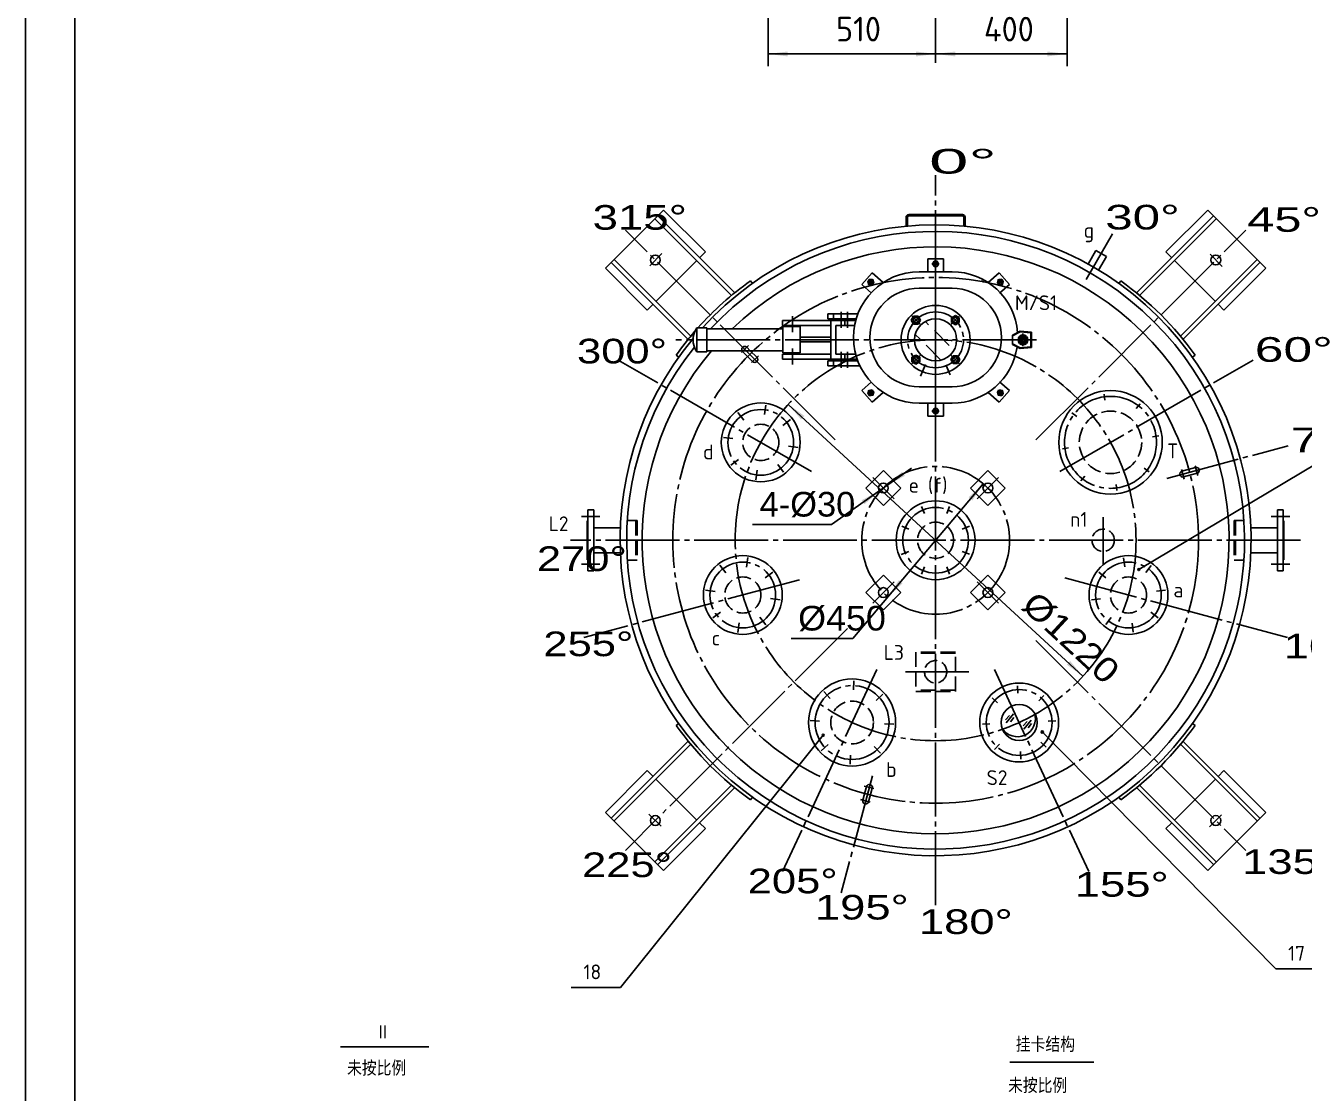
# Model space of a CAD drawing. Extents: x -623 to 82863, y -5386 to 376.
# Drawn here: x 5367.1 to 5626.6, y -451.4 to -234.7 of the extents above; entities that cross this region are included whole.
import ezdxf

# ---------------------------------------------------------------- set-up
doc = ezdxf.new("R2010")
doc.units = 0
doc.linetypes.add('DASHDOT', pattern=[18, 15, -1, 1, -1])
doc.linetypes.add('DASHED', pattern=[4, 3, -1])
doc.layers.get('0').update_dxf_attribs({"color": 8, "linetype": 'CONTINUOUS'})
for name, color, linetype in [('1', 8, 'CONTINUOUS'), ('2', 94, 'DASHDOT'), ('3', 2, 'DASHED'), ('5', 214, 'CONTINUOUS'), ('8', 1, 'CONTINUOUS'), ('85', 7, 'CONTINUOUS')]:
    doc.layers.add(name, color=color, linetype=linetype)
doc.styles.get("Standard").update_dxf_attribs({"font": 'cadt_en', "bigfont": 'cadt_hz'})
doc.styles.add('STYLE1', font='tssdeng.shx', dxfattribs={"width": 0.7, "bigfont": 'hztxt.shx'})
doc.styles.add('STYLE188', font='cadt_en.shx', dxfattribs={"width": 1.088705, "bigfont": 'cadt_hz.shx'})
doc.styles.add('STYLE189', font='cadt_en.shx', dxfattribs={"width": 1.320397, "bigfont": 'cadt_hz.shx'})
doc.styles.add('STYLE190', font='cadt_en.shx', dxfattribs={"width": 1.378102, "bigfont": 'cadt_hz.shx'})
doc.styles.add('STYLE191', font='cadt_en.shx', dxfattribs={"width": 1.378102, "bigfont": 'cadt_hz.shx'})
doc.styles.add('STYLE193', font='cadt_en.shx', dxfattribs={"width": 1.378259, "bigfont": 'cadt_hz.shx'})
doc.styles.add('STYLE194', font='cadt_en.shx', dxfattribs={"width": 1.375917, "bigfont": 'cadt_hz.shx'})
doc.styles.add('STYLE195', font='cadt_en.shx', dxfattribs={"width": 1.565508, "bigfont": 'cadt_hz.shx'})
doc.styles.add('STYLE196', font='cadt_en.shx', dxfattribs={"width": 1.565508, "bigfont": 'cadt_hz.shx'})
doc.styles.add('STYLE197', font='cadt_en.shx', dxfattribs={"width": 1.044319, "bigfont": 'cadt_hz.shx'})
doc.styles.add('STYLE198', font='cadt_en.shx', dxfattribs={"width": 1.168584, "bigfont": 'cadt_hz.shx'})
doc.styles.add('STYLE199', font='cadt_en.shx', dxfattribs={"width": 1.378102, "bigfont": 'cadt_hz.shx'})
doc.styles.add('STYLE200', font='cadt_en.shx', dxfattribs={"width": 2.15208, "bigfont": 'cadt_hz.shx'})
doc.styles.add('STYLE201', font='cadt_en.shx', dxfattribs={"width": 1.320397, "bigfont": 'cadt_hz.shx'})
doc.styles.add('STYLE202', font='cadt_en.shx', dxfattribs={"width": 1.320397, "bigfont": 'cadt_hz.shx'})
doc.styles.add('STYLE203', font='cadt_en.shx', dxfattribs={"width": 1.320397, "bigfont": 'cadt_hz.shx'})
doc.styles.add('STYLE204', font='cadt_en.shx', dxfattribs={"width": 1.493599, "bigfont": 'cadt_hz.shx'})
doc.styles.add('STYLE205', font='cadt_en.shx', dxfattribs={"width": 1.478536, "bigfont": 'cadt_hz.shx'})
doc.styles.add('STYLE206', font='cadt_en.shx', dxfattribs={"width": 1.384335, "bigfont": 'cadt_hz.shx'})
doc.styles.add('STYLE207', font='cadt_en.shx', dxfattribs={"width": 1.320397, "bigfont": 'cadt_hz.shx'})
doc.dimstyles.get("Standard").update_dxf_attribs({"dimtxt": 3.5, "dimasz": 4, "dimexe": 2, "dimexo": 0, "dimgap": 1, "dimtad": 1, "dimtoh": 1, "dimdec": 4, "dimzin": 0, "dimtxsty": 'STANDARD', "dimcen": 0, "dimazin": 3, "dimtfac": 1, "dimtdec": 4, "dimtmove": 0, "dimatfit": 3, "dimtolj": 1, "dimtzin": 0})

# ---------------------------------------------------------------- blocks, each defined once
blk = doc.blocks.new('*D22')
for p, q in [((5561.43, -327.7), (5535.01, -359.1)), ((5535.01, -359.1), (5522.45, -359.1))]:
    blk.add_line(p, q)
for points in [[(5561.43, -327.7), (5559.24, -331.08), (5558.47, -330.44)], [(5542.12, -350.65), (5544.31, -347.27), (5545.07, -347.91)]]:
    blk.add_solid(points)
at = {"insert": (5523.88, -357.67), "char_height": 5, "attachment_point": 7, "style": 'STYLE188'}
blk.add_mtext('%%c450', dxfattribs=at)
blk = doc.blocks.new('*U23')
at = {"layer": '2'}
for p, q in [((5551.77, -281.89), (5551.77, -314.92)), ((5551.77, -282.36), (5551.77, -283.84)), ((5551.77, -282.54), (5551.77, -283.67)), ((5552.51, -283.1), (5551.03, -283.1, 6.28)), ((5551.21, -283.1), (5552.34, -283.1)), ((5538.09, -286.3), (5539.2, -287.28)), ((5538.15, -287.34), (5539.13, -286.23, 6.28)), ((5538.22, -286.41), (5539.07, -287.16)), ((5539.02, -286.36), (5538.27, -287.21)), ((5565.45, -286.3), (5564.35, -287.28)), ((5565.39, -287.34), (5564.41, -286.23)), ((5565.32, -286.41), (5564.48, -287.16)), ((5564.52, -286.36), (5565.28, -287.21)), ((5532.62, -292.8), (5532.62, -296.07)), ((5533.87, -292.81), (5533.87, -296.08)), ((5522.75, -293.7), (5522.75, -296.97)), ((5548.61, -295.35), (5546.92, -293.65)), ((5550.35, -295.44), (5549.69, -294.78)), ((5554.93, -295.35), (5556.63, -293.65)), ((5548.66, -298.4), (5547.65, -297.4)), ((5554.54, -299.63), (5551.55, -296.64, 1)), ((5569.49, -297.2), (5569.49, -299.82)), ((5572.22, -298.51), (5499.04, -298.51)), ((5522.75, -300.27), (5522.75, -303.54)), ((5532.62, -304.22), (5532.62, -300.94)), ((5533.87, -304.21), (5533.87, -300.94)), ((5552.85, -302.6), (5549.86, -299.6)), ((5570.32, -298.51), (5568.65, -298.51)), ((5548.61, -301.67), (5546.92, -303.36)), ((5554.93, -301.67), (5556.63, -303.36)), ((5538.15, -308.71), (5539.13, -309.82)), ((5565.39, -308.71), (5564.41, -309.82, 6.28)), ((5538.09, -309.76), (5539.2, -308.78)), ((5538.22, -309.64), (5539.07, -308.89)), ((5539.02, -309.69), (5538.27, -308.84)), ((5565.45, -309.76), (5564.35, -308.78)), ((5565.32, -309.64), (5564.48, -308.89)), ((5564.52, -309.69), (5565.28, -308.84)), ((5552.51, -312.95), (5551.03, -312.95)), ((5551.21, -312.95), (5552.34, -312.95)), ((5551.77, -313.69), (5551.77, -312.21)), ((5551.77, -313.52), (5551.77, -312.38))]:
    blk.add_line(p, q, dxfattribs=at)
blk.add_circle((5551.77, -298.51), 5.67, dxfattribs=at)
at = {"layer": '8'}
for centre, radius, start, end in [((5551.77, -283.1), 0.333, 342, 612), ((5538.64, -286.79), 0.333, 336.5127, 606.5127), ((5564.9, -286.79), 0.333, 293.4873, 563.4873), ((5555.78, -294.5), 0.533, 252, 522), ((5569.49, -298.51), 0.533, 342, 612), ((5547.77, -302.52), 0.533, 72, 342), ((5555.78, -302.52), 0.533, 162, 432), ((5538.64, -309.27), 0.333, 113.4873, 383.4873), ((5564.9, -309.27), 0.333, 156.5127, 426.5127), ((5551.77, -312.95), 0.333, 108, 378)]:
    blk.add_arc(centre, radius, start, end, dxfattribs=at)
at = {"layer": '85'}
for p, q in [((5550.2, -282.04), (5550.2, -284.69)), ((5553.35, -282.04), (5550.2, -282.04)), ((5551.16, -283.1), (5551.46, -282.57)), ((5551.46, -282.57), (5552.08, -282.57)), ((5552.08, -282.57), (5552.39, -283.1)), ((5553.35, -282.04), (5553.35, -284.69)), ((5536.81, -287.26), (5538.89, -284.9)), ((5538.89, -284.9), (5541.12, -286.88)), ((5548.44, -284.69), (5551.77, -284.69)), ((5551.46, -283.64), (5551.16, -283.1)), ((5552.08, -283.64), (5551.46, -283.64)), ((5555.11, -284.69), (5551.77, -284.69)), ((5552.39, -283.1), (5552.08, -283.64)), ((5564.65, -284.9), (5562.42, -286.88)), ((5566.74, -287.26), (5564.65, -284.9)), ((5536.81, -287.26), (5538.79, -289.02)), ((5538.45, -286.2), (5538.04, -286.66)), ((5538.04, -286.66), (5538.24, -287.25)), ((5538.24, -287.25), (5538.84, -287.37)), ((5539.05, -286.32), (5538.45, -286.2)), ((5538.84, -287.37), (5539.25, -286.91)), ((5539.25, -286.91), (5539.05, -286.32)), ((5564.3, -286.91), (5564.49, -286.32)), ((5564.7, -287.37), (5564.3, -286.91)), ((5564.49, -286.32), (5565.1, -286.2)), ((5565.31, -287.25), (5564.7, -287.37)), ((5566.74, -287.26), (5564.75, -289.02)), ((5565.1, -286.2), (5565.5, -286.66)), ((5565.5, -286.66), (5565.31, -287.25, 6.28)), ((5548.44, -288.03), (5551.77, -288.03)), ((5555.11, -288.03), (5551.77, -288.03)), ((5520.71, -294.6), (5535.55, -294.6)), ((5520.71, -295.6), (5520.71, -294.6, 6.28)), ((5530.54, -295.6), (5520.71, -295.6)), ((5529.93, -293.26), (5535.99, -293.26)), ((5529.93, -293.26), (5529.93, -294.25)), ((5529.93, -294.25), (5535.65, -294.25)), ((5530.54, -302.42), (5530.54, -294.6)), ((5530.87, -294.6), (5533.37, -294.6)), ((5531.08, -293.26), (5531.08, -294.25)), ((5531.54, -301.42), (5531.54, -295.59, 6.28)), ((5531.54, -295.59), (5533.37, -295.59)), ((5535.33, -295.6), (5532.05, -295.6)), ((5533.37, -294.6), (5533.37, -295.59)), ((5546.84, -294.5), (5547.3, -293.7)), ((5547.3, -295.3), (5546.84, -294.5)), ((5547.3, -293.7), (5548.23, -293.7)), ((5548.23, -295.3), (5547.3, -295.3)), ((5548.23, -293.7), (5548.69, -294.5, 6.28)), ((5548.69, -294.5), (5548.23, -295.3)), ((5554.98, -294.04), (5555.78, -293.58)), ((5554.98, -294.96), (5554.98, -294.04)), ((5555.78, -295.43), (5554.98, -294.96)), ((5555.78, -293.58), (5556.58, -294.04)), ((5556.58, -294.96), (5555.78, -295.43, 6.28)), ((5556.58, -294.04), (5556.58, -294.96)), ((5503.35, -300.93), (5503.35, -296.09)), ((5503.35, -296.09), (5505.34, -296.09)), ((5505.35, -300.93), (5505.34, -296.09)), ((5520.77, -296.28), (5505.34, -296.29)), ((5521.95, -295.83), (5520.77, -295.83)), ((5520.77, -301.13), (5520.77, -295.83)), ((5524.32, -295.83), (5521.95, -295.83)), ((5524.32, -300.85), (5524.32, -295.83)), ((5530.54, -297.96), (5524.32, -297.96)), ((5567.36, -297.54), (5568.91, -296.74)), ((5567.36, -297.69), (5568.94, -296.87)), ((5567.36, -297.54), (5567.36, -299.48)), ((5568.56, -298.51), (5569.02, -297.71)), ((5568.91, -296.74), (5571.24, -296.96)), ((5568.94, -296.87), (5571.1, -297.08)), ((5569.02, -297.71), (5569.95, -297.71)), ((5569.95, -297.71), (5570.41, -298.51)), ((5571.1, -297.08), (5571.1, -299.94)), ((5571.24, -296.96), (5571.24, -300.06)), ((5505.35, -300.93), (5503.35, -300.93)), ((5520.77, -300.73), (5505.35, -300.73)), ((5530.54, -298.94), (5524.32, -298.94)), ((5524.32, -301.13), (5524.32, -300.85)), ((5567.36, -299.33), (5568.94, -300.14)), ((5567.36, -299.48), (5568.91, -300.28)), ((5569.02, -299.31), (5568.56, -298.51)), ((5568.91, -300.28), (5571.24, -300.06)), ((5568.94, -300.14), (5571.1, -299.94)), ((5569.95, -299.31), (5569.02, -299.31)), ((5570.41, -298.51), (5569.95, -299.31)), ((5571.24, -300.06), (5571.24, -298.51)), ((5530.54, -301.42), (5520.71, -301.42)), ((5520.71, -301.42), (5520.71, -302.42)), ((5520.71, -302.42), (5535.85, -302.42)), ((5524.32, -301.13), (5520.77, -301.13)), ((5529.93, -303.76), (5529.93, -302.76)), ((5529.93, -302.76), (5535.98, -302.76)), ((5530.87, -302.42), (5533.37, -302.42)), ((5531.08, -303.76), (5531.08, -302.76)), ((5531.54, -301.42), (5533.37, -301.42)), ((5535.54, -301.42), (5532.05, -301.42)), ((5533.37, -302.42), (5533.37, -301.42)), ((5546.97, -302.05), (5547.77, -301.59, 6.28)), ((5546.97, -302.98), (5546.97, -302.05)), ((5547.77, -303.44), (5546.97, -302.98)), ((5547.77, -301.59), (5548.57, -302.05)), ((5548.57, -302.98), (5547.77, -303.44)), ((5548.57, -302.05), (5548.57, -302.98)), ((5554.86, -302.52), (5555.32, -301.72)), ((5555.32, -303.32), (5554.86, -302.52, 6.28)), ((5555.32, -301.72), (5556.24, -301.72)), ((5556.24, -303.32), (5555.32, -303.32)), ((5556.24, -301.72), (5556.7, -302.52)), ((5556.7, -302.52), (5556.24, -303.32)), ((5529.93, -303.76), (5536.4, -303.76)), ((5536.81, -308.79), (5538.79, -307.03)), ((5538.24, -308.8), (5538.84, -308.68)), ((5538.84, -308.68), (5539.25, -309.14)), ((5548.44, -308.03), (5551.77, -308.03)), ((5555.11, -308.03), (5551.77, -308.03)), ((5564.7, -308.68), (5564.3, -309.14)), ((5565.31, -308.8), (5564.7, -308.68)), ((5566.74, -308.79), (5564.75, -307.03)), ((5536.81, -308.79), (5538.89, -311.15)), ((5538.04, -309.39), (5538.24, -308.8, 6.28)), ((5538.45, -309.85), (5538.04, -309.39)), ((5539.05, -309.73), (5538.45, -309.85)), ((5538.89, -311.15), (5541.12, -309.17)), ((5539.25, -309.14), (5539.05, -309.73)), ((5564.65, -311.15), (5562.42, -309.17)), ((5564.3, -309.14), (5564.49, -309.73)), ((5564.49, -309.73), (5565.1, -309.85)), ((5566.74, -308.79), (5564.65, -311.15)), ((5565.1, -309.85), (5565.5, -309.39)), ((5565.5, -309.39), (5565.31, -308.8)), ((5548.44, -311.36), (5551.77, -311.36)), ((5550.2, -314.01), (5550.2, -311.36)), ((5551.46, -312.42), (5551.16, -312.95)), ((5551.16, -312.95), (5551.46, -313.48)), ((5552.08, -312.42), (5551.46, -312.42)), ((5551.46, -313.48), (5552.08, -313.48)), ((5555.11, -311.36), (5551.77, -311.36, 6.28)), ((5552.39, -312.95), (5552.08, -312.42)), ((5552.08, -313.48), (5552.39, -312.95, 6.28)), ((5553.35, -314.01), (5553.35, -311.36)), ((5553.35, -314.01), (5550.2, -314.01))]:
    blk.add_line(p, q, dxfattribs=at)
for centre, radius in [((5551.77, -283.1), 0.533), ((5551.77, -283.1), 0.25), ((5538.64, -286.79), 0.533), ((5538.64, -286.79), 0.25), ((5564.9, -286.79), 0.533), ((5564.9, -286.79), 0.25), ((5551.77, -298.51), 7), ((5547.77, -294.5), 0.8), ((5547.77, -294.5), 0.533), ((5551.77, -298.51), 4.27), ((5555.78, -294.5), 0.8), ((5555.78, -294.5), 0.533), ((5569.49, -298.51), 1), ((5569.49, -298.51), 0.8), ((5569.49, -298.51), 0.583), ((5569.49, -298.51), 0.433), ((5547.77, -302.52), 0.8), ((5547.77, -302.52), 0.533), ((5555.78, -302.52), 0.8), ((5555.78, -302.52), 0.533), ((5538.64, -309.27), 0.533), ((5564.9, -309.27), 0.533), ((5538.64, -309.27), 0.25), ((5564.9, -309.27), 0.25), ((5551.77, -312.95), 0.533), ((5551.77, -312.95), 0.25)]:
    blk.add_circle(centre, radius, dxfattribs=at)
for centre, radius, start, end in [((5548.44, -298.03), 13.33, 90, 270), ((5555.11, -298.03), 13.33, 4.399, 90), ((5548.44, -298.03), 10, 90, 270), ((5555.11, -298.03), 10, 270, 450), ((5506.72, -298.51), 4.16, 144.3252, 215.6748), ((5555.11, -298.03), 13.33, 270, 351.6542)]:
    blk.add_arc(centre, radius, start, end, dxfattribs=at)
blk = doc.blocks.new('*D24')
for p, q in [((5546.89, -324.54), (5530.64, -335.98)), ((5530.64, -335.98), (5514.63, -335.98))]:
    blk.add_line(p, q)
for points in [[(5541.98, -327.99), (5544.97, -325.28), (5545.54, -326.1)], [(5540.35, -329.14), (5537.36, -331.85), (5536.79, -331.04)]]:
    blk.add_solid(points)
at = {"insert": (5516.06, -334.55), "char_height": 5, "attachment_point": 7, "style": 'STYLE197'}
blk.add_mtext('4-%%c30', dxfattribs=at)
blk = doc.blocks.new('*D25')
blk.add_line((5521.88, -311.6), (5581.66, -366.75))
for points in [[(5521.88, -311.6), (5525.16, -313.95), (5524.48, -314.68)], [(5581.66, -366.75), (5578.38, -364.4), (5579.06, -363.67)]]:
    blk.add_solid(points)
at = {"insert": (5568.79, -352.93), "char_height": 5, "attachment_point": 7, "rotation": 317.3114, "style": 'STYLE198'}
blk.add_mtext('%%c1220', dxfattribs=at)
blk = doc.blocks.new('*U26')
at = {"layer": '1'}
for p, q in [((5496.57, -272.19), (5484.79, -283.97)), ((5496.57, -272.19), (5505.06, -280.67)), ((5510.38, -289.49), (5494.83, -273.93)), ((5510.95, -288.92), (5495.39, -273.37, 1)), ((5501.52, -298.35), (5485.96, -282.79)), ((5486.53, -282.23), (5502.09, -297.79)), ((5503.31, -282.42), (5495.02, -290.71)), ((5505.06, -280.67), (5503.88, -281.85)), ((5484.79, -283.97), (5493.27, -292.46)), ((5514.6, -287.08), (5514.22, -286.53)), ((5510.38, -289.49), (5510.95, -288.92)), ((5494.45, -291.28), (5493.27, -292.46)), ((5502.09, -297.79), (5501.52, -298.35)), ((5499.12, -301.63), (5499.67, -302))]:
    blk.add_line(p, q, dxfattribs=at)
blk.add_circle((5494.92, -282.32), 1, dxfattribs=at)
at = {"layer": '2'}
blk.add_line((5493.76, -283.48), (5496.23, -281.01), dxfattribs=at)
blk = doc.blocks.new('*U27')
at = {"layer": '1'}
for p, q in [((5499.67, -376.35), (5499.12, -376.72)), ((5501.52, -380), (5485.96, -395.55, 1)), ((5502.09, -380.56), (5486.53, -396.12)), ((5502.09, -380.56), (5501.52, -380)), ((5484.79, -394.38), (5493.27, -385.89)), ((5493.27, -385.89), (5494.45, -387.07)), ((5494.83, -404.42), (5510.38, -388.86)), ((5495.02, -387.64), (5503.31, -395.93)), ((5510.38, -388.86), (5510.95, -389.43)), ((5510.95, -389.43), (5495.39, -404.98)), ((5514.22, -391.82), (5514.6, -391.27)), ((5484.79, -394.38), (5496.57, -406.16)), ((5503.88, -396.5), (5505.06, -397.68)), ((5496.57, -406.16), (5505.06, -397.68))]:
    blk.add_line(p, q, dxfattribs=at)
blk.add_circle((5494.92, -396.03), 1, dxfattribs=at)
at = {"layer": '2'}
blk.add_line((5496.08, -397.19), (5493.61, -394.72), dxfattribs=at)
blk = doc.blocks.new('*U28')
at = {"layer": '1'}
for p, q in [((5604.42, -376.72), (5603.87, -376.35)), ((5601.46, -380.56), (5602.02, -380)), ((5617.01, -396.12), (5601.46, -380.56)), ((5602.02, -380), (5617.58, -395.55)), ((5609.1, -387.07), (5610.27, -385.89)), ((5618.76, -394.38), (5610.27, -385.89)), ((5593.16, -388.86), (5592.6, -389.43)), ((5593.16, -388.86), (5608.72, -404.42)), ((5600.23, -395.93), (5608.53, -387.64)), ((5588.94, -391.27), (5589.32, -391.82)), ((5592.6, -389.43), (5608.15, -404.98, 1)), ((5598.49, -397.68), (5599.67, -396.5)), ((5606.97, -406.16), (5618.76, -394.38)), ((5606.97, -406.16), (5598.49, -397.68))]:
    blk.add_line(p, q, dxfattribs=at)
blk.add_circle((5608.62, -396.03), 1, dxfattribs=at)
at = {"layer": '2'}
blk.add_line((5609.78, -394.87), (5607.31, -397.34), dxfattribs=at)
blk = doc.blocks.new('*U29')
at = {"layer": '1'}
for p, q in [((5606.97, -272.19), (5598.49, -280.67)), ((5618.76, -283.97), (5606.97, -272.19)), ((5592.6, -288.92), (5608.15, -273.37)), ((5608.72, -273.93), (5593.16, -289.49)), ((5599.67, -281.85), (5598.49, -280.67)), ((5608.53, -290.71), (5600.23, -282.42)), ((5601.46, -297.79), (5617.01, -282.23)), ((5602.02, -298.35), (5617.58, -282.79, 1)), ((5618.76, -283.97), (5610.27, -292.46)), ((5589.32, -286.53), (5588.94, -287.08)), ((5593.16, -289.49), (5592.6, -288.92)), ((5610.27, -292.46), (5609.1, -291.28)), ((5601.46, -297.79), (5602.02, -298.35)), ((5603.87, -302), (5604.42, -301.63))]:
    blk.add_line(p, q, dxfattribs=at)
blk.add_circle((5608.62, -282.32), 1, dxfattribs=at)
at = {"layer": '2'}
blk.add_line((5607.46, -281.16), (5609.93, -283.63), dxfattribs=at)
blk = doc.blocks.new('*D30')
for p, q in [((5517.77, -220.54), (5517.77, -243.01)), ((5517.77, -240.51), (5551.77, -240.51))]:
    blk.add_line(p, q)
for points in [[(5517.77, -240.51), (5521.77, -240.01), (5521.77, -241.01)], [(5551.77, -240.51), (5547.77, -241.01), (5547.77, -240.01)]]:
    blk.add_solid(points)
at = {"style": 'STYLE1'}
blk.add_text('510', height=5, dxfattribs=at).set_placement((5531.56, -237.97))
blk = doc.blocks.new('*D31')
for p, q in [((5578.44, -225.06), (5578.44, -243.01)), ((5551.77, -241.4), (5551.77, -226.08, 1)), ((5551.77, -240.51), (5578.44, -240.51))]:
    blk.add_line(p, q)
for points in [[(5551.77, -240.51), (5555.77, -240.01), (5555.77, -241.01)], [(5578.44, -240.51), (5574.44, -241.01), (5574.44, -240.01)]]:
    blk.add_solid(points)
at = {"style": 'STYLE1'}
blk.add_text('400', height=5, dxfattribs=at).set_placement((5561.58, -237.97))
blk = doc.blocks.new('*U32')
blk.add_line((5551.77, -242.33), (5551.77, -236.49, 1))

msp = doc.modelspace()

# ---------------------------------------------------------------- linework, layer by layer
for p, q in [((5367.14288, -698.65412), (5367.14288, 142.34588, 1)), ((5592.97336, -345.12958), (5640.79961, -316.56082)), ((5565.95323, -375.60649), (5566.74961, -374.6995)), ((5566.08561, -376.2265), (5567.59561, -374.41042)), ((5566.97241, -375.98281), (5567.65815, -375.12016)), ((5569.52023, -376.85249), (5570.31661, -375.9455)), ((5569.65261, -377.4725), (5571.16261, -375.65642, 6.28319)), ((5487.81742, -429.90329), (5528.98298, -378.72333)), ((5570.53941, -377.22881), (5571.22515, -376.36616)), ((5620.76711, -426.13216), (5573.40591, -378.06144)), ((5431.00925, -441.92206), (5448.98383, -441.92206)), ((5566.82312, -445.07799), (5583.86894, -445.07799, 1))]:
    msp.add_line(p, q)
for centre in [(5592.97336, -345.12958), (5528.98298, -378.72333)]:
    msp.add_circle(centre, 0.2)
at = {"layer": '1'}
for p, q in [((5377.14288, -688.65412), (5377.14288, 117.34588)), ((5545.77223, -275.45683), (5545.77223, -273.62888)), ((5546.03823, -275.43234), (5546.03823, -273.62788)), ((5546.30423, -273.36188), (5551.77223, -273.36188, 6.28319)), ((5551.77223, -273.09588), (5546.30523, -273.09588, 6.28319)), ((5551.77223, -273.09588), (5557.23923, -273.09588, 6.28319)), ((5557.24023, -273.36188), (5551.77223, -273.36188, 6.28319)), ((5557.50623, -275.43234), (5557.50623, -273.62788)), ((5557.77223, -275.45683), (5557.77223, -273.62888)), ((5582.71345, -283.15139), (5584.30573, -280.39348)), ((5584.30573, -280.39348), (5586.41173, -281.60938)), ((5584.81946, -284.36729), (5586.41173, -281.60938)), ((5512.62208, -300.87334), (5514.64912, -302.90038)), ((5515.49765, -302.05185), (5514.17773, -300.73193, 6.28319)), ((5541.16563, -325.03282), (5537.63009, -328.56836)), ((5544.70116, -328.56836), (5541.16563, -325.03282)), ((5562.37883, -325.03282), (5558.8433, -328.56836)), ((5565.91437, -328.56836), (5562.37883, -325.03282)), ((5604.51748, -324.42075), (5601.74849, -325.16269, 6.28319)), ((5602.05907, -326.3218), (5604.82806, -325.57986)), ((5537.63009, -328.56836), (5541.16563, -332.10389)), ((5544.70116, -328.56836), (5541.16563, -332.10389)), ((5562.37883, -332.10389), (5558.8433, -328.56836)), ((5562.37883, -332.10389), (5565.91437, -328.56836)), ((5481.23953, -333.00836), (5482.43923, -333.00836)), ((5481.23953, -333.00836), (5481.23953, -339.17496)), ((5482.43923, -333.00836), (5482.43923, -339.17496)), ((5622.30493, -333.00836), (5621.10523, -333.00836)), ((5621.10523, -333.00836), (5621.10523, -339.17496)), ((5622.30493, -333.00836), (5622.30493, -339.17496)), ((5481.10623, -335.24166), (5481.23953, -335.24166, 6.28319)), ((5481.10623, -339.17496), (5481.10623, -335.24166)), ((5482.43923, -336.64196), (5487.82238, -336.64196)), ((5621.10523, -336.64196), (5615.72209, -336.64196)), ((5622.43823, -335.24166), (5622.30493, -335.24166)), ((5622.43823, -339.17496), (5622.43823, -335.24166)), ((5481.10623, -339.17496), (5481.10623, -343.10826)), ((5481.23953, -345.34156), (5481.23953, -339.17496)), ((5482.43923, -345.34156), (5482.43923, -339.17496)), ((5621.10523, -345.34156), (5621.10523, -339.17496)), ((5622.30493, -345.34156), (5622.30493, -339.17496)), ((5622.43823, -339.17496), (5622.43823, -343.10826)), ((5482.43923, -341.70796), (5487.82238, -341.70796)), ((5621.10523, -341.70796), (5615.72209, -341.70796)), ((5481.10623, -343.10826), (5481.23953, -343.10826)), ((5622.43823, -343.10826), (5622.30493, -343.10826)), ((5481.23953, -345.34156), (5482.43923, -345.34156)), ((5541.16563, -346.24603), (5537.63009, -349.78156)), ((5541.16563, -346.24603), (5544.70116, -349.78156, 1)), ((5558.8433, -349.78156), (5562.37883, -346.24603)), ((5565.91437, -349.78156), (5562.37883, -346.24603)), ((5622.30493, -345.34156), (5621.10523, -345.34156)), ((5537.63009, -349.78156), (5541.16563, -353.31709)), ((5541.16563, -353.31709), (5544.70116, -349.78156)), ((5558.8433, -349.78156), (5562.37883, -353.31709)), ((5562.37883, -353.31709), (5565.91437, -349.78156)), ((5537.75997, -389.15122), (5537.01802, -391.9202)), ((5538.17713, -392.23079), (5538.91908, -389.4618, 1)), ((5620.76711, -426.13216), (5630.76711, -426.13216)), ((5477.81742, -429.90329), (5487.81742, -429.90329, 1))]:
    msp.add_line(p, q, dxfattribs=at)
for centre, radius in [((5516.28864, -319.30809), 8), ((5587.25582, -319.30809), 10.5), ((5541.16563, -328.56836), 1), ((5562.37883, -328.56836), 1), ((5551.77223, -339.17496), 8), ((5512.6504, -350.2772), 8), ((5590.89407, -350.2772), 8), ((5541.16563, -349.78156), 1), ((5562.37883, -349.78156), 1), ((5534.82342, -376.14137), 8.83333), ((5568.72104, -376.14137), 8), ((5568.72104, -376.14137), 3.66667)]:
    msp.add_circle(centre, radius, dxfattribs=at)
for centre, radius, start, end in [((5546.30523, -273.62888), 0.533, 90, 180), ((5546.30423, -273.62788), 0.266, 90, 180), ((5557.23923, -273.62888), 0.533, 0, 90), ((5557.24023, -273.62788), 0.266, 0, 90), ((5551.77223, -339.17496), 64, 140.2394285, 497.6792942), ((5551.77223, -339.17496), 62.66667, 141.3253381, 496.8104294), ((5551.77223, -339.17496), 59.53333, 139.7788236, 493.9093005), ((5551.77223, -339.17496), 64.66667, 125.4973731, 138.2149382), ((5551.77223, -339.17496), 64.66667, 35.4973731, 54.5026269), ((5551.77223, -339.17496), 64.66667, 139.0342426, 144.5026269), ((5513.04635, -300.44908), 0.6, 208.1258588, 225), ((5515.07339, -302.47612), 0.6, 225, 405), ((5601.90378, -325.74225), 0.6, 105, 285), ((5604.67277, -325.0003), 0.6, 285, 465), ((5568.35845, -375.36381), 3.66667, 211.7185556, 378.2814444), ((5551.77223, -339.17496), 64.66667, 215.4973731, 234.5026269), ((5551.77223, -339.17496), 64.66667, 305.4973731, 324.5026269), ((5538.33952, -389.30651), 0.6, 345, 525), ((5537.59757, -392.0755), 0.6, 165, 345)]:
    msp.add_arc(centre, radius, start, end, dxfattribs=at)
at = {"layer": '2'}
for p, q in [((5551.77223, -413.22041), (5551.77223, -265.1295)), ((5531.4165, -318.81922), (5488.8431, -276.24582, 6.28319)), ((5572.12796, -318.81922), (5614.72265, -276.22453, 6.28319)), ((5582.31073, -286.28073), (5587.686, -276.97048)), ((5561.48547, -286.79405), (5561.10865, -286.4969)), ((5512.38638, -301.10904), (5513.82322, -299.67221)), ((5526.5777, -325.24847), (5487.38038, -302.61789)), ((5514.41342, -303.13608), (5515.82754, -301.72197)), ((5549.70409, -303.50139), (5548.73178, -305.84875)), ((5576.96677, -325.24847), (5616.16408, -302.61789)), ((5554.70522, -305.58933), (5553.93949, -303.74068)), ((5585.95397, -309.53623), (5586.119, -310.7752)), ((5511.64358, -313.23542), (5512.83614, -314.79449)), ((5517.29811, -311.72952), (5517.03894, -313.67521)), ((5579.42543, -313.31881), (5580.41821, -314.0782)), ((5593.24503, -311.47792), (5592.48564, -312.4707)), ((5522.3613, -314.66304), (5520.80223, -315.85559)), ((5508.71007, -318.29862), (5510.65576, -318.55778)), ((5597.02761, -318.00646), (5595.78863, -318.17149)), ((5523.86721, -320.31756), (5521.92152, -320.0584)), ((5577.48374, -320.60987), (5578.72271, -320.44484)), ((5598.67784, -326.60664), (5623.29465, -320.01058)), ((5510.21597, -323.95314), (5511.77504, -322.76059)), ((5520.93369, -325.38075), (5519.74114, -323.82169)), ((5604.4312, -324.09877), (5604.95712, -326.06152, 6.28319)), ((5515.27916, -326.88666), (5515.53833, -324.94097)), ((5543.37547, -330.7782), (5539.02202, -326.42475)), ((5560.16899, -330.7782), (5564.52244, -326.42475)), ((5581.26632, -327.13841), (5582.02571, -326.14563)), ((5595.08592, -325.29752), (5594.09314, -324.53813)), ((5601.66222, -324.84072), (5602.17982, -326.77244)), ((5588.55738, -329.0801), (5588.39235, -327.84112)), ((5479.93965, -334.34196), (5483.67755, -334.34196)), ((5548.93391, -332.32264), (5549.52786, -333.75658)), ((5554.61055, -332.32264), (5554.0166, -333.75658)), ((5585.77223, -334.50002), (5585.77223, -344.13173)), ((5623.60481, -334.34196), (5619.86692, -334.34196)), ((5544.91992, -336.33664), (5546.35385, -336.93059, 6.28319)), ((5558.62454, -336.33664), (5557.19061, -336.93059)), ((5625.81768, -339.17496), (5477.72678, -339.17496)), ((5546.35385, -341.41932), (5544.79704, -342.06418)), ((5558.62454, -342.01328), (5557.19061, -341.41932)), ((5479.93965, -344.00796), (5483.67755, -344.00796, 1)), ((5507.99611, -344.21161), (5509.19103, -345.76887)), ((5513.64833, -342.6971), (5513.39213, -344.64319)), ((5548.93391, -346.02727), (5549.52786, -344.59334)), ((5554.61055, -346.02727), (5554.0166, -344.59334)), ((5590.14362, -344.57704), (5589.90455, -342.76111)), ((5594.39405, -345.71594), (5595.50905, -344.26283)), ((5623.60481, -344.00796), (5619.86692, -344.00796)), ((5524.12669, -347.20214), (5480.40705, -358.91678)), ((5518.71598, -345.62291), (5517.15873, -346.81784)), ((5543.37547, -347.57172), (5539.02202, -351.92517)), ((5560.16899, -347.57172), (5564.52244, -351.92517)), ((5578.01266, -346.82564), (5623.13741, -358.91678, 1)), ((5586.3328, -346.77722), (5584.87969, -345.66221)), ((5505.0703, -349.27926), (5507.01638, -349.53547)), ((5596.59423, -349.52676), (5598.41016, -349.28769)), ((5520.23049, -351.27514), (5518.28441, -351.01894)), ((5585.1939, -351.02764), (5583.37797, -351.26672)), ((5506.58481, -354.93149), (5508.14206, -353.73657)), ((5517.30469, -356.34279), (5516.10976, -354.78554)), ((5587.39408, -354.83847), (5586.27908, -356.29157)), ((5595.45533, -353.77719), (5596.90844, -354.89219)), ((5533.89399, -357.0532), (5488.8431, -402.10409)), ((5511.65246, -357.8573), (5511.90866, -355.91122, 1.5708)), ((5591.64451, -355.97737), (5591.88358, -357.7933)), ((5572.12796, -359.53069), (5614.70136, -402.10409)), ((5539.84399, -365.37474), (5520.71678, -406.39317)), ((5563.70047, -365.37474), (5582.82768, -406.39317)), ((5535.19361, -367.66269), (5535.11146, -369.54436)), ((5545.67855, -365.84162), (5558.49808, -365.84162)), ((5529.08985, -369.88427), (5530.3623, -371.27291)), ((5541.08052, -370.4078), (5539.69188, -371.68025)), ((5568.39611, -368.69929), (5568.46265, -370.22337)), ((5573.75362, -370.64927), (5572.72299, -371.77401)), ((5563.22893, -371.10879), (5564.35367, -372.13942)), ((5526.34474, -375.77118), (5528.22641, -375.85334)), ((5576.16311, -375.81644), (5574.63904, -375.88299)), ((5543.30211, -376.51156), (5541.42043, -376.4294)), ((5561.27896, -376.4663), (5562.80304, -376.39976)), ((5528.56633, -381.87494), (5529.95496, -380.60249)), ((5540.557, -382.39847), (5539.28455, -381.00983)), ((5563.68845, -381.63347), (5564.71908, -380.50874)), ((5574.21314, -381.17396), (5573.0884, -380.14332)), ((5534.45324, -384.62005), (5534.53539, -382.73838)), ((5569.04596, -383.58345), (5568.97942, -382.05937)), ((5538.97272, -386.9434), (5532.60786, -410.69737)), ((5539.24105, -389.54807), (5537.30934, -389.03047)), ((5538.4991, -392.31706), (5536.53635, -391.79114, 6.28319))]:
    msp.add_line(p, q, dxfattribs=at)
for centre, radius in [((5551.77223, -339.17496), 53.33333), ((5551.77223, -339.17496), 40.6665), ((5587.25582, -319.30809), 9.33333), ((5516.28864, -319.30809), 6.66667), ((5551.77223, -339.17496), 15), ((5551.77223, -339.17496), 6.665), ((5512.6504, -350.2772), 6.66667), ((5590.89407, -350.2772), 6.66667), ((5534.82342, -376.14137), 7.5), ((5568.72104, -376.14137), 6.66667)]:
    msp.add_circle(centre, radius, dxfattribs=at)
at = {"layer": '3'}
for p, q in [((5514.17773, -300.73193), (5513.47061, -300.02481)), ((5489.22515, -335.17496), (5491.22515, -335.17496)), ((5490.95848, -335.17496), (5490.95848, -343.17496)), ((5491.22515, -335.17496), (5491.22515, -343.17496)), ((5612.31931, -335.17496), (5612.31931, -343.17496)), ((5614.31931, -335.17496), (5612.31931, -335.17496)), ((5612.58598, -335.17496), (5612.58598, -343.17496)), ((5489.22515, -343.17496), (5491.22515, -343.17496)), ((5614.31931, -343.17496), (5612.31931, -343.17496)), ((5547.77223, -361.84162), (5547.77223, -369.84162)), ((5555.77223, -361.84162), (5547.77223, -361.84162)), ((5555.77223, -362.10829), (5547.77223, -362.10829)), ((5555.77223, -369.84162), (5555.77223, -361.84162)), ((5555.77223, -369.57496), (5547.77223, -369.57496)), ((5547.77223, -369.84162), (5555.77223, -369.84162))]:
    msp.add_line(p, q, dxfattribs=at)
for centre, radius in [((5587.25582, -319.30809), 6.33333), ((5516.28864, -319.30809), 3.66667), ((5551.77223, -339.17496), 3.6665), ((5585.77223, -339.17496), 2.26665), ((5585.77223, -339.17496), 2.2665), ((5512.6504, -350.2772), 3.66667), ((5590.89407, -350.2772), 3.66667), ((5551.77223, -365.84162), 2.2665), ((5534.82342, -376.14137), 4.33333)]:
    msp.add_circle(centre, radius, dxfattribs=at)
for start, end in [(135, 208.1258588), (45, 135)]:
    msp.add_arc((5513.04635, -300.44908), 0.6, start, end, dxfattribs=at)
at = {"layer": '5'}
msp.add_circle((5573.40591, -378.06144), 0.25, dxfattribs=at)

# ---------------------------------------------------------------- block references
for name in ['*U32', '*U26', '*U29', '*U23', '*U27', '*U28']:
    msp.add_blockref(name, (0, 0))

# ---------------------------------------------------------------- texts
at = {"style": 'STYLE1'}
for s, p in [('g', (5581.81861, -277.7903)), ('M/S1', (5567.86531, -292.48966)), ('e (f)', (5546.30123, -329.50229)), ('未按比例', (5432.37082, -447.80568)), ('未按比例', (5566.47383, -451.33408))]:
    msp.add_text(s, height=3, dxfattribs=at).set_placement(p)
at = {"style": 'STYLE1', "width": 1.003}
for s, p in [('d', (5504.59224, -322.75089)), ('T', (5598.72928, -322.53871)), ('L2', (5473.272, -337.32357)), ('n1', (5579.07666, -336.43468)), ('a', (5600.00948, -350.74946)), ('c', (5506.32433, -360.51675)), ('L3', (5541.25708, -363.43771)), ('b', (5541.74095, -387.18541)), ('S2', (5562.11812, -388.83432)), ('17', (5623.26711, -424.46549)), ('18', (5480.31742, -428.23663)), ('挂卡结构', (5568.02952, -442.98914))]:
    msp.add_text(s, height=3, dxfattribs=at).set_placement(p)
at = {"char_height": 5, "attachment_point": 7}
for s, insert, style in [('0%%d', (5550.43008, -264.85589), 'STYLE200'), ('315%%d', (5482.17363, -276.23632), 'STYLE206'), ('30%%d', (5586.19991, -276.18806), 'STYLE204'), ('45%%d', (5614.98655, -276.66354), 'STYLE205'), ('300%%d', (5479.01604, -303.36216), 'STYLE201'), ('60%%d', (5616.51946, -303.0322), 'STYLE195'), ('75%%d', (5623.79511, -321.3795), 'STYLE196'), ('270%%d', (5470.88097, -345.47876), 'STYLE202'), ('255%%d', (5472.19558, -362.75668), 'STYLE203'), ('105%%d', (5622.39518, -363.19536), 'STYLE191'), ('135%%d', (5613.95363, -406.94111), 'STYLE199'), ('225%%d', (5480.04281, -407.58169), 'STYLE207'), ('205%%d', (5513.64705, -410.86862), 'STYLE189'), ('155%%d', (5579.99858, -411.55473), 'STYLE190'), ('195%%d', (5527.28909, -416.18805), 'STYLE194'), ('180%%d', (5548.36576, -419.12497), 'STYLE193')]:
    msp.add_mtext(s, dxfattribs=dict(at, insert=insert, style=style))
at = {"layer": '1', "style": 'STYLE1'}
msp.add_text('Ⅱ', height=3, dxfattribs=at).set_placement((5438.13802, -440.52687))

# ---------------------------------------------------------------- dimensions: what is measured, and where the dimension line sits
for base, p1, p2, text, picture, middle in [((5551.77223, -240.50529), (5517.77223, -220.5417), (5551.77223, -222.03788), '510', '*D30', (5534.77223, -240.50529)), ((5578.4389, -240.50529), (5551.77223, -222.03788), (5578.4389, -225.05863), '400', '*D31', (5565.10556, -240.50529))]:
    dim = msp.add_linear_dim(base=base, p1=p1, p2=p2, text=text, dimstyle='STANDARD')
    dim.commit()
    dim.dimension.update_dxf_attribs({"geometry": picture, "text_midpoint": middle})
for p1, p2, text, picture, middle in [((5581.66412, -366.74739), (5521.88034, -311.60253), '%%c1220', '*D25', (5572.26323, -358.07596)), ((5540.34783, -329.14386), (5541.98343, -327.99285), '4-%%c30', '*D24', (82747.51952, -5039.67906)), ((5542.11508, -350.65274), (5561.42938, -327.69717), '%%c450', '*D22', (82863.03776, -5386.45886))]:
    dim = msp.add_diameter_dim_2p(p1=p1, p2=p2, text=text, dimstyle='STANDARD')
    dim.commit()
    dim.dimension.update_dxf_attribs({"geometry": picture, "text_midpoint": middle})

doc.saveas('drawing.dxf')
